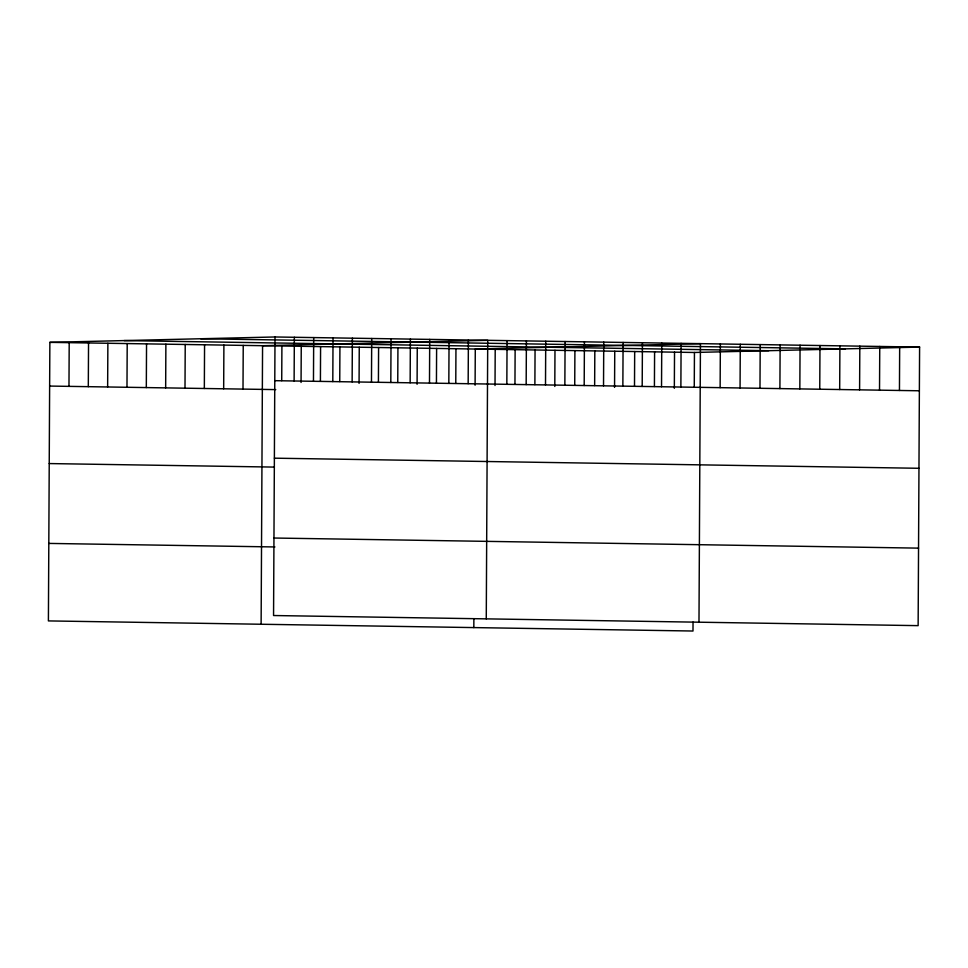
<?xml version="1.0" encoding="UTF-8"?>
<svg xmlns="http://www.w3.org/2000/svg" width="968" height="968" viewBox="0 0 968 968"><rect width="100%" height="100%" fill="white"/><g stroke="black" fill="none" stroke-linecap="round" stroke-linejoin="round"><path stroke-width="1.45" d="M275.009 336.973L273.557 615.527L918.136 625.643L919.6 347.089L275.009 336.973L49.864 342.357L48.4 620.911L692.991 631.027L693.04 622.085M68.97 386.365L69.2 342.672M88.306 386.668L88.536 342.974M107.642 386.97L107.871 343.277M126.977 387.273L127.207 343.579M146.313 387.575L146.543 343.882M165.661 387.878L165.879 344.184M184.997 388.18L185.227 344.487M204.333 388.483L204.563 344.789M223.668 388.797L223.898 345.092M243.004 389.1L243.234 345.394M261.118 624.251L262.57 345.697L487.727 340.312L486.263 618.867M281.724 380.666L281.906 345.999M294.115 380.981L294.345 337.275M301.06 382.469L301.254 346.302M313.463 381.283L313.692 337.578M320.408 381.271L320.589 346.604M332.798 381.586L333.028 337.892M339.744 381.574L339.925 346.907M352.134 381.888L352.364 338.195M359.067 383.376L359.261 347.209M371.47 382.191L371.7 338.498M378.415 382.179L378.597 347.524M390.806 382.493L391.036 338.8M397.751 382.481L397.933 347.827M410.142 382.796L410.371 339.102M417.087 384.284L417.269 348.129M429.489 383.098L429.707 339.405M436.435 383.086L436.616 348.432M448.825 383.401L449.055 339.707M455.771 383.389L455.952 348.734M468.161 383.703L468.391 340.01M473.824 627.591L473.872 618.649M475.094 385.204L475.288 349.037L700.445 343.652L698.981 622.206M495.023 385.506L495.205 349.351M506.833 384.32L507.063 340.615M514.952 384.32L515.133 349.654M526.168 384.623L526.398 340.918M534.88 384.635L535.062 349.968M545.504 384.925L545.734 341.22M554.797 386.45L554.979 350.283M564.852 385.228L565.082 341.522M574.726 385.252L574.907 350.597M584.188 385.53L584.418 341.825M594.642 385.566L594.824 350.912M603.524 385.833L603.754 342.127M614.559 387.381L614.753 351.227M622.86 386.135L623.09 342.43M634.5 386.196L634.681 351.529M642.195 386.438L642.425 342.745M654.416 386.51L654.598 351.844M661.531 386.74L661.761 343.047M674.333 388.325L674.527 352.158M680.879 387.043L681.097 343.35M694.262 387.127L694.443 352.473L919.6 347.089M720.131 387.66L720.361 343.967M740.06 387.974L740.29 344.269M759.977 388.289L760.207 344.584M779.905 388.604L780.135 344.898M799.834 388.906L800.064 345.213M819.751 389.221L819.981 345.528M839.68 389.535L839.909 345.83M859.596 389.85L859.826 346.145M879.525 390.164L879.755 346.459M899.453 390.467L899.671 346.774M200.715 338.752L845.294 348.867M124.158 340.591L768.749 350.694M49.864 342.357L694.443 352.473M274.779 380.678L919.37 390.782M49.634 386.063L275.735 389.608M274.38 458.179L918.971 468.282M49.223 463.563L273.835 467.084M273.956 538.026L918.547 548.13M48.811 543.411L274.912 546.956"/></g></svg>
